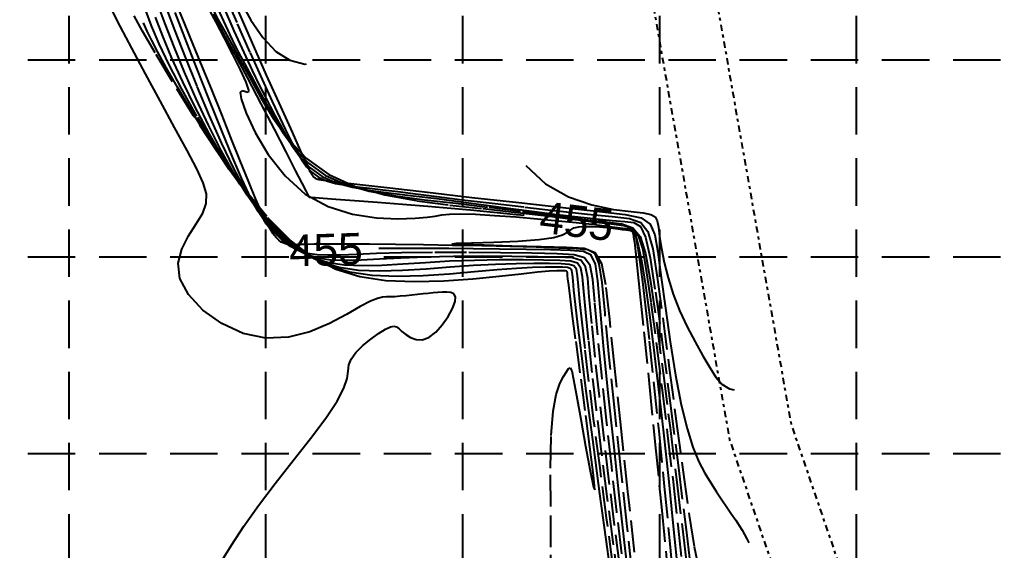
# Model space of a CAD drawing. Extents: x 6153 to 10142, y 8557 to 11052.
# Drawn here: x 8443.1 to 8753.2, y 9400.5 to 9568.4 of the extents above; entities that cross this region are included whole.
import ezdxf
from ezdxf.enums import TextEntityAlignment as Align

# ---------------------------------------------------------------- set-up
doc = ezdxf.new("R2010")
doc.units = 0
doc.header["$LTSCALE"] = 40
doc.header["$MEASUREMENT"] = 0
for name, pattern in [('DASH__25', [0.325, 0.25, -0.075]), ('ESMT', [0.16, 0.025, -0.03, 0.05, -0.03, 0.025]), ('HIDDEN', [0.375, 0.25, -0.125])]:
    doc.linetypes.add(name, pattern=pattern)
for name, color, linetype in [('EX-ESMT', 1, 'ESMT'), ('GRID', 254, 'HIDDEN'), ('TOPO_CON_100SC', 14, 'DASH__25'), ('TOPO_ICON_100SC', 15, 'CONTINUOUS')]:
    doc.layers.add(name, color=color, linetype=linetype)
doc.styles.get("Standard").update_dxf_attribs({"font": 'ARIAL.TTF'})

msp = doc.modelspace()

# ---------------------------------------------------------------- linework, layer by layer
at = {"layer": 'EX-ESMT', "color": 0, "linetype": 'ESMT', "flags": 128}
for points in [[(8795.05, 9062.12), (8667.65, 9435.43), (8584.83, 9906.4)], [(8816.18, 9062.12), (8687.08, 9440.42), (8605.22, 9905.94)]]:
    msp.add_lwpolyline(points, dxfattribs=at)
at = {"layer": 'GRID', "color": 252, "linetype": 'HIDDEN', "ltscale": 1.5}
for p, q in [((8458.64, 10987.02), (8458.64, 8808.56)), ((8520.88, 10987.02), (8520.88, 8808.56)), ((8583.11, 10987.02), (8583.11, 8808.56)), ((8645.35, 10987.02), (8645.35, 8808.56)), ((8707.58, 10987.02), (8707.58, 8808.56)), ((6218.22, 9555.64), (10076.73, 9555.64)), ((6218.22, 9493.4), (10076.73, 9493.4)), ((6218.22, 9431.17), (10076.73, 9431.17))]:
    msp.add_line(p, q, dxfattribs=at)
at = {"layer": 'TOPO_CON_100SC', "color": 5, "linetype": 'DASH__25'}
for points in [[(8507.76, 9576.63), (8511.9, 9567.06), (8515.99, 9557.81), (8519.75, 9549.44), (8522.93, 9542.49), (8525.33, 9537.35), (8527.06, 9533.73), (8528.33, 9531.2), (8529.32, 9529.31), (8530.23, 9527.61), (8531.23, 9525.76), (8532.42, 9523.78), (8533.84, 9521.83), (8535.56, 9520.02), (8537.64, 9518.51), (8540.13, 9517.38), (8543.02, 9516.58), (8546.26, 9515.99), (8549.85, 9515.53), (8553.73, 9515.09), (8557.95, 9514.58), (8562.71, 9513.97), (8568.3, 9513.25), (8574.98, 9512.4), (8583.03, 9511.4), (8592.54, 9510.27), (8602.87, 9509.07), (8613.17, 9507.9), (8622.63, 9506.88), (8630.4, 9506.09), (8635.89, 9505.45), (8639.47, 9504.18), (8641.72, 9501.32), (8643.26, 9495.89), (8644.67, 9486.93), (8646.43, 9473.92), (8648.5, 9458.15), (8650.7, 9441.34), (8652.86, 9425.25), (8654.8, 9411.59), (8656.4, 9401.67), (8657.72, 9395.08)], [(8512.86, 9574.29), (8516.24, 9568.19), (8520.03, 9562.68), (8524.15, 9558.3), (8528.58, 9555.53), (8533.33, 9554.31), (8533.83, 9554.33)], [(8506.64, 9396.58), (8510.07, 9402.14), (8514, 9408.15), (8518.61, 9414.67), (8523.94, 9421.69), (8529.6, 9428.9), (8535.08, 9435.9), (8539.9, 9442.3), (8543.53, 9447.69), (8545.64, 9451.82), (8546.61, 9454.88), (8546.95, 9457.22), (8547.2, 9459.16), (8547.9, 9461.04), (8549.43, 9463.11), (8551.6, 9465.26), (8554.1, 9467.32), (8556.58, 9469.11), (8558.73, 9470.45), (8560.31, 9471.21), (8561.42, 9471.42), (8562.27, 9471.19), (8563.06, 9470.6), (8563.98, 9469.75), (8565.2, 9468.76), (8566.71, 9467.83), (8568.46, 9467.21), (8570.4, 9467.14), (8572.49, 9467.86), (8574.65, 9469.51), (8576.74, 9471.83), (8578.58, 9474.46), (8580, 9477.05), (8580.82, 9479.24), (8580.93, 9480.75), (8580.43, 9481.65), (8579.47, 9482.08), (8578.2, 9482.2), (8576.77, 9482.15), (8575.31, 9482.05), (8573.82, 9481.94), (8572.28, 9481.79), (8570.66, 9481.63), (8568.94, 9481.45), (8567.12, 9481.24), (8565.26, 9481.04), (8563.45, 9480.86), (8561.77, 9480.74), (8560.3, 9480.69), (8559.06, 9480.71), (8557.81, 9480.62), (8556.22, 9480.22), (8554, 9479.28), (8550.82, 9477.6), (8546.47, 9475.11), (8541.08, 9472.26), (8534.88, 9469.65), (8528.11, 9467.9), (8520.99, 9467.58), (8513.81, 9469.14), (8507, 9472.27), (8501.07, 9476.51), (8496.51, 9481.39), (8493.81, 9486.46), (8493.27, 9491.3), (8494.41, 9495.82), (8496.53, 9500), (8498.96, 9503.79), (8501.01, 9507.18), (8502.11, 9510.22), (8502.16, 9513.26), (8501.17, 9516.77), (8499.15, 9521.17), (8496.11, 9526.93), (8492.13, 9534.28), (8487.59, 9542.65), (8482.92, 9551.25), (8478.58, 9559.32), (8475, 9566.07), (8472.49, 9571.01)], [(8630.75, 9395.15), (8628.67, 9410.79), (8626.59, 9426.58), (8624.68, 9441.29), (8623.1, 9453.9), (8621.86, 9464.33), (8620.91, 9472.74), (8620.23, 9479.27), (8619.79, 9484.09), (8619.5, 9487.38), (8619.11, 9489.41), (8618.32, 9490.5), (8616.83, 9490.97), (8614.33, 9491.11), (8610.62, 9491.19), (8605.8, 9491.22), (8600.05, 9491.15), (8593.57, 9490.96), (8586.55, 9490.59), (8579.17, 9490.05), (8571.64, 9489.46), (8564.17, 9488.98), (8556.96, 9488.8), (8550.22, 9489.06), (8544.08, 9489.96), (8538.4, 9491.7), (8532.98, 9494.51), (8527.61, 9498.6), (8522.09, 9504.2), (8516.27, 9511.4), (8510.34, 9519.78), (8504.54, 9528.78), (8499.14, 9537.84), (8494.37, 9546.41), (8490.43, 9554.03), (8487.28, 9560.67), (8484.83, 9566.39), (8482.97, 9571.25)], [(8632.85, 9395.48), (8631.2, 9408.5), (8629.51, 9422.15), (8627.88, 9435.94), (8626.38, 9449.27), (8625.06, 9461.57), (8623.99, 9472.24), (8623.21, 9480.71), (8622.69, 9486.58), (8621.99, 9490.22), (8620.58, 9492.17), (8617.92, 9493), (8613.46, 9493.25), (8606.89, 9493.4), (8598.7, 9493.5), (8589.59, 9493.54), (8580.27, 9493.47), (8571.43, 9493.27), (8563.66, 9492.95), (8556.93, 9492.57), (8551.09, 9492.27), (8546, 9492.15), (8541.5, 9492.33), (8537.45, 9492.92), (8533.7, 9494.07), (8530.13, 9495.92), (8526.58, 9498.62), (8522.94, 9502.32), (8519.08, 9507.11), (8515.07, 9512.9), (8510.96, 9519.57), (8506.84, 9526.96), (8502.79, 9534.95), (8498.89, 9543.34), (8495.24, 9551.76), (8491.96, 9559.79), (8489.16, 9566.99), (8486.96, 9572.95)], [(8633.5, 9399.45), (8631.93, 9412.59), (8630.28, 9426.95), (8628.65, 9441.74), (8627.14, 9455.98), (8625.86, 9468.73), (8624.92, 9479.03), (8624.29, 9486.19), (8623.44, 9490.62), (8621.71, 9493), (8618.46, 9494.01), (8613.03, 9494.33), (8605.02, 9494.51), (8595.15, 9494.65), (8584.35, 9494.73), (8573.61, 9494.72), (8563.88, 9494.62), (8555.9, 9494.4), (8549.57, 9494.13), (8544.55, 9493.92), (8540.51, 9493.83), (8537.14, 9493.96), (8534.13, 9494.4), (8531.35, 9495.25), (8528.7, 9496.63), (8526.07, 9498.63), (8523.36, 9501.37), (8520.49, 9504.96), (8517.43, 9509.46), (8514.17, 9514.96), (8510.7, 9521.52), (8507, 9529.22), (8503.11, 9537.99), (8499.21, 9547.31), (8495.52, 9556.49), (8492.26, 9564.86), (8489.64, 9571.77)], [(8636.76, 9393.45), (8635.06, 9408.99), (8633.16, 9426.66), (8631.25, 9444.78), (8629.53, 9461.64), (8628.17, 9475.53), (8627.25, 9485.2), (8626.37, 9491.13), (8625.05, 9494.27), (8622.78, 9495.56), (8619.06, 9495.92), (8613.53, 9496.14), (8606.46, 9496.36), (8598.24, 9496.58), (8589.29, 9496.79), (8580.01, 9496.97), (8570.78, 9497.13), (8561.94, 9497.25), (8553.77, 9497.34), (8546.58, 9497.38), (8540.67, 9497.38), (8536.24, 9497.34), (8533.1, 9497.27), (8530.95, 9497.21), (8529.48, 9497.19), (8528.42, 9497.23), (8527.5, 9497.36), (8526.65, 9497.62), (8525.84, 9498.04), (8525.04, 9498.65), (8524.21, 9499.49), (8523.32, 9500.62), (8522.3, 9502.21), (8521.08, 9504.47), (8519.58, 9507.62), (8517.72, 9511.84), (8515.46, 9517.27), (8512.87, 9523.69), (8510.03, 9530.81), (8507.03, 9538.32), (8503.97, 9545.91), (8500.94, 9553.34), (8497.99, 9560.48), (8495.2, 9567.24), (8492.61, 9573.55)], [(8502.64, 9572.15), (8505.11, 9567.55), (8507.79, 9562.49), (8510.46, 9557.3), (8512.84, 9552.49), (8514.62, 9548.58), (8515.5, 9546.08), (8515.33, 9545.29), (8514.49, 9545.52), (8513.5, 9545.87), (8512.87, 9545.43), (8513.13, 9543.29), (8514.7, 9538.83), (8517.6, 9532.69), (8521.73, 9525.76), (8527.03, 9518.97), (8533.4, 9513.22), (8540.69, 9509.23), (8548.39, 9506.84), (8555.92, 9505.67), (8562.71, 9505.36), (8568.17, 9505.53), (8571.93, 9505.87), (8574.51, 9506.26), (8576.62, 9506.61), (8578.99, 9506.87), (8582.35, 9506.95), (8587.2, 9506.8), (8593.25, 9506.45), (8599.96, 9505.97), (8606.84, 9505.39), (8613.36, 9504.78), (8619.09, 9504.19), (8623.97, 9503.63), (8628.03, 9503.14), (8631.28, 9502.74), (8633.76, 9502.44), (8635.51, 9502.23), (8636.68, 9501.82), (8637.46, 9500.89), (8638.02, 9499.1), (8638.55, 9496.12), (8639.18, 9491.64), (8639.98, 9485.41), (8640.96, 9477.18), (8642.14, 9466.72), (8643.54, 9453.79), (8645.16, 9438.28), (8646.92, 9420.68), (8648.76, 9401.58), (8650.57, 9381.6)], [(8504.04, 9571.76), (8505.88, 9568.31), (8507.94, 9564.56), (8510.26, 9560.36), (8512.88, 9555.57), (8515.85, 9550.07), (8519.24, 9543.81), (8523.23, 9537.16), (8528.02, 9530.56), (8533.83, 9524.48), (8540.85, 9519.38), (8549.2, 9515.58), (8558.61, 9512.91), (8568.72, 9511.07), (8579.15, 9509.74), (8589.54, 9508.64), (8599.54, 9507.51), (8608.87, 9506.38), (8617.26, 9505.32), (8624.43, 9504.41), (8630.12, 9503.74), (8634.17, 9503.24), (8636.9, 9502.29), (8638.7, 9500.12), (8640, 9495.97), (8641.22, 9489.07), (8642.68, 9478.93), (8644.36, 9466.22), (8646.15, 9451.89), (8647.96, 9436.89), (8649.67, 9422.17), (8651.2, 9408.49), (8652.55, 9395.83)], [(8505.76, 9571.78), (8508.15, 9566.55), (8510.34, 9562), (8512.36, 9557.99), (8514.31, 9554.28), (8516.28, 9550.64), (8518.36, 9546.82), (8520.64, 9542.59), (8523.24, 9537.8), (8526.29, 9532.7), (8529.96, 9527.65), (8534.4, 9523), (8539.78, 9519.09), (8546.21, 9516.18), (8553.64, 9514.1), (8561.98, 9512.6), (8571.15, 9511.42), (8581.05, 9510.3), (8591.52, 9509.04), (8602.06, 9507.69), (8612.09, 9506.39), (8621.03, 9505.24), (8628.3, 9504.38), (8633.51, 9503.75), (8637, 9502.53), (8639.32, 9499.74), (8640.99, 9494.41), (8642.56, 9485.54), (8644.42, 9472.57), (8646.54, 9456.62), (8648.75, 9439.25), (8650.87, 9421.98), (8652.74, 9406.37), (8654.22, 9393.6)], [(8507.52, 9572.46), (8510.87, 9564.8), (8513.95, 9557.99), (8516.63, 9552.25), (8518.85, 9547.67), (8520.69, 9544.01), (8522.3, 9540.92), (8523.84, 9538.07), (8525.44, 9535.1), (8527.24, 9531.78), (8529.35, 9528.24), (8531.9, 9524.74), (8534.98, 9521.51), (8538.71, 9518.8), (8543.17, 9516.78), (8548.33, 9515.34), (8554.15, 9514.3), (8560.56, 9513.47), (8567.52, 9512.68), (8574.96, 9511.77), (8582.7, 9510.78), (8590.56, 9509.73), (8598.37, 9508.68), (8605.93, 9507.68), (8613.06, 9506.77), (8619.63, 9505.97), (8625.47, 9505.32), (8630.44, 9504.82), (8634.4, 9504.5), (8637.28, 9504.18), (8639.34, 9502.93), (8640.94, 9499.59), (8642.42, 9493.04), (8644.11, 9482.13), (8646.28, 9466.27), (8648.78, 9447.06), (8651.36, 9426.61), (8653.78, 9407.07), (8655.8, 9390.56)], [(8610.83, 9389.13), (8611.05, 9401.59), (8611.01, 9414.42), (8610.96, 9426.53), (8611.16, 9436.83), (8611.79, 9444.52), (8612.76, 9449.84), (8613.89, 9453.33), (8615.03, 9455.53), (8615.98, 9456.97), (8616.66, 9458), (8617.15, 9458.29), (8617.63, 9457.31), (8618.26, 9454.54), (8619.19, 9449.48), (8620.53, 9441.98), (8622.05, 9433.45), (8623.48, 9425.69), (8624.55, 9420.49), (8624.95, 9419.63), (8624.52, 9424.32), (8623.42, 9433.29), (8621.93, 9444.71), (8620.33, 9456.71), (8618.89, 9467.44), (8617.83, 9475.46), (8617.13, 9480.91), (8616.7, 9484.36), (8616.47, 9486.36), (8616.36, 9487.47), (8616.3, 9488.17), (8616.22, 9488.6), (8616.05, 9488.84), (8615.73, 9488.93), (8615.2, 9488.96), (8614.35, 9488.97), (8612.9, 9488.93), (8610.52, 9488.77), (8606.88, 9488.45), (8601.66, 9487.91), (8594.69, 9487.15), (8586.36, 9486.34), (8577.26, 9485.69), (8567.93, 9485.44), (8558.93, 9485.8), (8550.71, 9487), (8543.1, 9489.33), (8535.84, 9493.09), (8528.64, 9498.57), (8521.24, 9506.08), (8513.46, 9515.69), (8505.61, 9526.65), (8498.13, 9537.99), (8491.43, 9548.71), (8485.94, 9557.87), (8481.97, 9564.72), (8479.33, 9569.58)], [(8632.56, 9389.37), (8630.76, 9403.13), (8628.89, 9417.54), (8627.1, 9431.72), (8625.49, 9444.92), (8624.12, 9456.8), (8622.99, 9467.15), (8622.11, 9475.76), (8621.5, 9482.4), (8621.09, 9486.98), (8620.55, 9489.81), (8619.45, 9491.34), (8617.37, 9491.98), (8613.9, 9492.18), (8608.76, 9492.29), (8602.25, 9492.36), (8594.82, 9492.35), (8586.92, 9492.22), (8578.99, 9491.93), (8571.41, 9491.5), (8564.28, 9491.02), (8557.63, 9490.63), (8551.48, 9490.48), (8545.86, 9490.7), (8540.76, 9491.44), (8536.05, 9492.89), (8531.55, 9495.21), (8527.1, 9498.61), (8522.51, 9503.26), (8517.68, 9509.25), (8512.7, 9516.34), (8507.75, 9524.17), (8502.99, 9532.4), (8498.58, 9540.68), (8494.66, 9548.68), (8491.26, 9556.21), (8488.39, 9563.09), (8486.06, 9569.12)], [(8603.11, 9522.25), (8609.34, 9516.42), (8616.65, 9512.28), (8624.03, 9509.75), (8630.83, 9508.37), (8636.4, 9507.66), (8640.28, 9507.22), (8642.69, 9506.75), (8644.02, 9506.01), (8644.67, 9504.76), (8645.03, 9502.74), (8645.44, 9499.78), (8646.04, 9496), (8646.9, 9491.58), (8648.1, 9486.71), (8649.71, 9481.58), (8651.77, 9476.37), (8654.14, 9471.26), (8656.63, 9466.43), (8659.08, 9462.06), (8661.29, 9458.31), (8663.18, 9455.33), (8665.11, 9453.13), (8667.52, 9451.65), (8668.99, 9451.31)], [(8637.45, 9400), (8635.41, 9419.12), (8633.28, 9439.16), (8631.29, 9458.04), (8629.65, 9473.68), (8628.44, 9484.53), (8627.13, 9491.14), (8625.06, 9494.59), (8621.56, 9495.94), (8615.96, 9496.29), (8607.95, 9496.51), (8598.76, 9496.77), (8589.94, 9497.04), (8583.1, 9497.3), (8579.79, 9497.51), (8581.1, 9497.67), (8586.01, 9497.81), (8593.03, 9498.01), (8600.64, 9498.32), (8607.33, 9498.8), (8611.94, 9499.48), (8614.73, 9500.3), (8616.32, 9501.15), (8617.32, 9501.92), (8618.35, 9502.52), (8619.88, 9502.86), (8621.86, 9502.99), (8624.11, 9502.94), (8626.43, 9502.79), (8628.65, 9502.59), (8630.6, 9502.39), (8632.26, 9502.2), (8633.63, 9502.03), (8634.74, 9501.9), (8635.58, 9501.8), (8636.18, 9501.73), (8636.58, 9501.59), (8636.84, 9501.27), (8637.03, 9500.66), (8637.21, 9499.65), (8637.44, 9498), (8637.8, 9495), (8638.37, 9489.83), (8639.23, 9481.63), (8640.47, 9469.59), (8642.13, 9453.28), (8644.06, 9433.93), (8646.1, 9413.17), (8648.08, 9392.65)]]:
    msp.add_lwpolyline(points, dxfattribs=at)
at = {"layer": 'TOPO_ICON_100SC', "color": 5, "linetype": 'Continuous', "flags": 128}
for points in [[(8511.53, 9572.49), (8516.28, 9561.67), (8521.1, 9550.83), (8525.56, 9540.89), (8529.23, 9532.73), (8531.81, 9527.02), (8533.44, 9523.46), (8534.35, 9521.49), (8534.8, 9520.56), (8535.02, 9520.13), (8535.23, 9519.74), (8535.48, 9519.33), (8535.78, 9518.92), (8536.14, 9518.54), (8536.57, 9518.22), (8537.09, 9517.99), (8537.7, 9517.82), (8538.38, 9517.69), (8539.13, 9517.6), (8539.94, 9517.51), (8540.94, 9517.39), (8542.72, 9517.17), (8546.03, 9516.77), (8551.59, 9516.12), (8560.14, 9515.13), (8572.02, 9513.76), (8586.11, 9512.16), (8600.88, 9510.49), (8614.82, 9508.94), (8626.4, 9507.67), (8634.5, 9506.74), (8639.56, 9505.64), (8642.42, 9503.72), (8643.91, 9500.33), (8644.85, 9494.83), (8645.94, 9486.85), (8647.27, 9477.07), (8648.8, 9466.46), (8650.48, 9455.98), (8652.26, 9446.58), (8654.09, 9439.02), (8655.96, 9433.13), (8657.84, 9428.55), (8659.72, 9424.92), (8661.57, 9421.86), (8663.38, 9419.08), (8665.11, 9416.51), (8666.72, 9414.15), (8668.19, 9412.01), (8669.48, 9410.1), (8670.57, 9408.4), (8671.48, 9406.88), (8672.27, 9405.5), (8672.97, 9404.2), (8673.62, 9402.95)], [(8523.03, 9501.33), (8522.44, 9502.06), (8521.82, 9502.84), (8521.15, 9503.73), (8520.4, 9504.79), (8519.53, 9506.06), (8518.51, 9507.66), (8517.23, 9509.93), (8515.55, 9513.25), (8513.36, 9518.01), (8510.52, 9524.62), (8506.99, 9533.23), (8503.04, 9543.1), (8499.04, 9553.26), (8495.35, 9562.75), (8492.32, 9570.59)], [(8504.23, 9570.08), (8507.4, 9564.34), (8511.05, 9557.58), (8515.13, 9549.88), (8519.4, 9541.73), (8523.54, 9533.75), (8527.26, 9526.53), (8530.26, 9520.7), (8532.32, 9516.68), (8533.57, 9514.24), (8534.21, 9512.99), (8534.44, 9512.53), (8534.48, 9512.45), (8534.49, 9512.43), (8534.5, 9512.4), (8534.52, 9512.37), (8534.55, 9512.33), (8534.58, 9512.3), (8534.62, 9512.28), (8534.65, 9512.27), (8534.69, 9512.27), (8534.72, 9512.27), (8534.75, 9512.27), (8534.84, 9512.26), (8535.31, 9512.23), (8536.59, 9512.13), (8539.06, 9511.94), (8543.13, 9511.62), (8549.02, 9511.16), (8556.26, 9510.59), (8564.18, 9509.96), (8572.13, 9509.32), (8579.45, 9508.71), (8585.63, 9508.17), (8590.78, 9507.7), (8595.16, 9507.28), (8599.03, 9506.89), (8602.64, 9506.51)], [(8631.13, 9384.69), (8628.94, 9400.92), (8626.58, 9418.44), (8624.28, 9435.63), (8622.26, 9450.86), (8620.71, 9462.88), (8619.6, 9471.86), (8618.84, 9478.32), (8618.36, 9482.79), (8618.08, 9485.78), (8617.9, 9487.77), (8617.66, 9489.01), (8617.18, 9489.67), (8616.28, 9489.95), (8614.77, 9490.04), (8612.49, 9490.08), (8609.35, 9490.07), (8605.29, 9489.96), (8600.23, 9489.71), (8594.11, 9489.25), (8586.93, 9488.6), (8579, 9487.9), (8570.71, 9487.34), (8562.44, 9487.12), (8554.58, 9487.43), (8547.39, 9488.47), (8540.78, 9490.46), (8534.52, 9493.61), (8528.4, 9498.14), (8522.19, 9504.28), (8515.76, 9512.07), (8509.33, 9520.97), (8503.2, 9530.23), (8497.65, 9539.15), (8492.99, 9547), (8489.42, 9553.23), (8486.8, 9558.02), (8484.89, 9561.74), (8483.46, 9564.74), (8482.26, 9567.39)], [(8635.79, 9502.51), (8636.46, 9502.22), (8637.16, 9501.46), (8637.92, 9499.75), (8638.79, 9496.62), (8639.79, 9491.58), (8640.94, 9484.3), (8642.23, 9474.96), (8643.63, 9463.87), (8645.11, 9451.35), (8646.64, 9437.71), (8648.2, 9423.25), (8649.74, 9408.2), (8651.25, 9392.76)], [(8635.81, 9390.41), (8634.34, 9403.02), (8632.67, 9417.97), (8630.91, 9434.2), (8629.22, 9450.39), (8627.74, 9465.21), (8626.63, 9477.34), (8625.92, 9485.79), (8625.17, 9491.02), (8623.84, 9493.83), (8621.36, 9495), (8617.18, 9495.35), (8610.98, 9495.53), (8603.28, 9495.68), (8594.85, 9495.8), (8586.44, 9495.89), (8578.81, 9495.95), (8572.53, 9495.99), (8567.48, 9496), (8563.35, 9496), (8559.83, 9495.98), (8556.62, 9495.96)]]:
    msp.add_lwpolyline(points, dxfattribs=at)

# ---------------------------------------------------------------- texts
at = {"layer": 'TOPO_ICON_100SC', "color": 5, "linetype": 'Continuous'}
for rotation, p in [(353.0713, (8619.23, 9504.64)), (1.8363, (8539.92, 9495.62))]:
    msp.add_text('455', height=10, rotation=rotation, dxfattribs=at).set_placement(p, align=Align.MIDDLE_CENTER)

doc.saveas('drawing.dxf')
